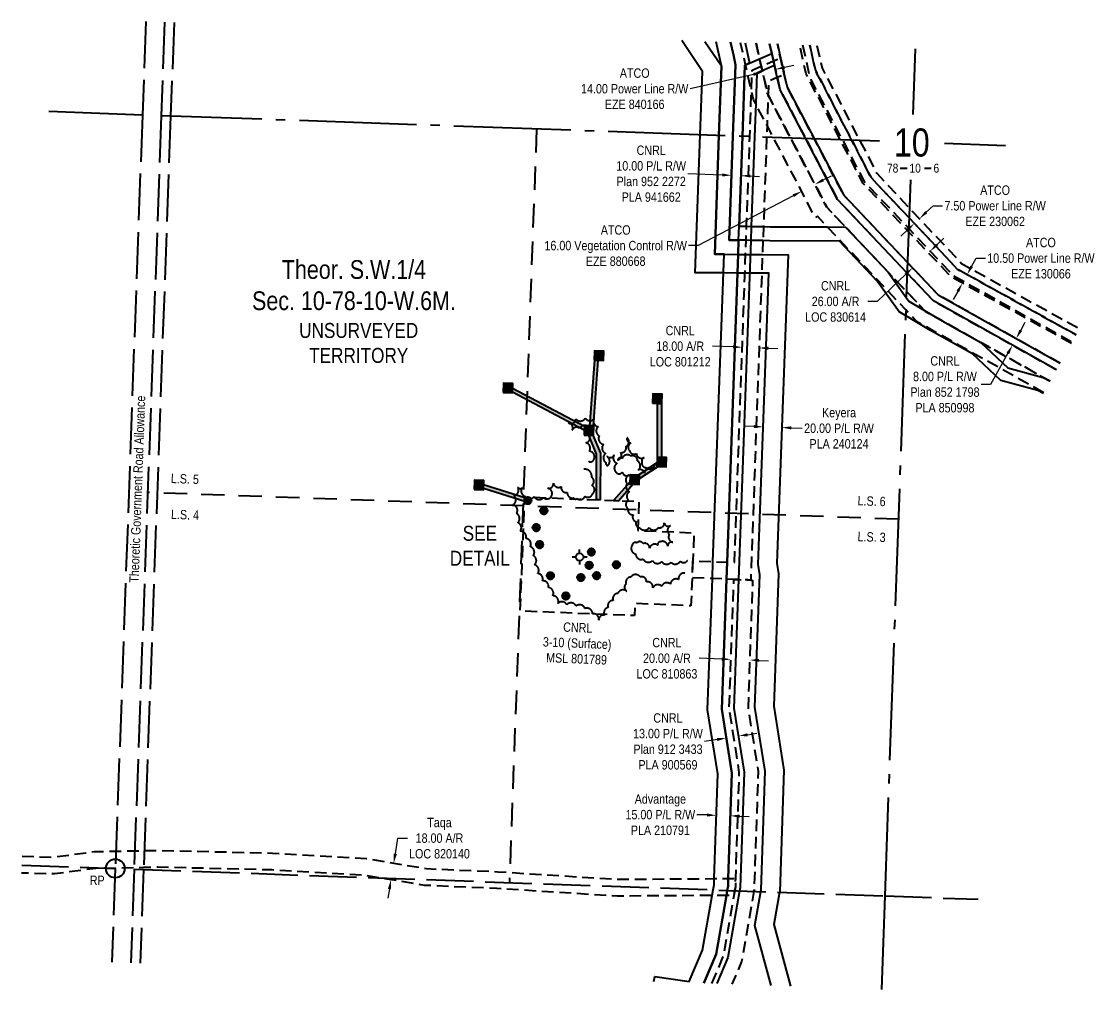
# Model space of a CAD drawing. Extents: x 344561 to 347038, y 6179051 to 6181769.
# Drawn here: x 344561 to 345707, y 6179536 to 6180569 of the extents above; entities that cross this region are included whole.
import ezdxf
from ezdxf.enums import TextEntityAlignment as Align

# ---------------------------------------------------------------- set-up
doc = ezdxf.new("R2010")
doc.units = 0
doc.header["$LTSCALE"] = 5
doc.header["$PDSIZE"] = 0.5
for name, pattern in [('0', [1, 1, 0]), ('foc-ACCESSROAD', [3.75, 2.5, -1.25]), ('foc-FLOWLINE', [3.75, 2.5, -1.25]), ('foc-LSD', [8, 5, -3]), ('foc-QUARTERLINE', [33, 25, -3, 2, -3]), ('foc-UNSURVEYED', [12.5, 10, -2.5])]:
    doc.linetypes.add(name, pattern=pattern)
doc.layers.get('Defpoints').update_dxf_attribs({"color": 9})
for name, color, linetype in [('10', 1, 'Continuous'), ('35', 37, 'Continuous'), ('9', 3, 'Continuous'), ('AS-SYMBOL', 7, 'Continuous'), ('C-AR', 13, 'foc-ACCESSROAD'), ('C-RW', 13, 'Continuous'), ('C-SYMBOL', 7, 'Continuous'), ('C-WS', 13, 'foc-ACCESSROAD'), ('DETAIL-T', 7, 'Continuous'), ('F-AR', 190, 'foc-ACCESSROAD'), ('F-EZE', 190, 'foc-FLOWLINE'), ('F-RW', 190, 'Continuous'), ('F-WS-S', 8, 'Continuous'), ('L-QSEC', 8, 'foc-QUARTERLINE'), ('L-ROAD-T', 7, 'Continuous'), ('L-SECLBL', 7, 'Continuous'), ('L-SECTION-LSD', 7, 'foc-LSD'), ('L-UNS-T', 3, 'Continuous'), ('L-USEC', 7, 'foc-UNSURVEYED'), ('P-TEMP-BLUE', 146, 'Continuous'), ('T-BUSH', 110, '0')]:
    doc.layers.add(name, color=color, linetype=linetype)
for name, color, linetype, lineweight in [('C-AR-T', 13, 'Continuous', 9), ('C-RW-T', 13, 'Continuous', 9), ('C-WS-T', 13, 'Continuous', 9), ('F-AR-T', 190, 'Continuous', 9), ('F-EZE-T', 190, 'Continuous', 9), ('F-RW-T', 190, 'Continuous', 9)]:
    doc.layers.add(name, color=color, linetype=linetype, lineweight=lineweight)
doc.layers.add('P-TEMP-BLUE-H', color=7, linetype='Continuous', true_color=0x99e6ff)
doc.styles.add('100L', font='ARIALN.TTF', dxfattribs={"height": 11})
doc.styles.add('175L', font='ARIALN.TTF', dxfattribs={"height": 20})
doc.styles.add('80CG', font='ARIALN.TTF', dxfattribs={"height": 10})
doc.styles.add('80L', font='ARIALN.TTF', dxfattribs={"height": 10})
doc.styles.add('SIMPLEX', font='ARIALN.TTF')
doc.styles.get("Standard").update_dxf_attribs({"font": 'ARIALN.TTF'})
doc.dimstyles.new('Compass 5 000', dxfattribs={"dimscale": 5, "dimtxt": 9, "dimasz": 2, "dimexe": 0.2, "dimexo": 0.0625, "dimgap": 0.5, "dimtad": 0, "dimtih": 1, "dimtoh": 1, "dimzin": 0, "dimdsep": 46, "dimtxsty": '80CG', "dimcen": 0.1, "dimse1": 1, "dimse2": 1, "dimclrd": 256, "dimclrt": 256, "dimaunit": 1, "dimadec": 4, "dimazin": 0, "dimtfac": 0.06, "dimtofl": 0, "dimtmove": 0, "dimatfit": 1, "dimfxl": 0.2, "dimtolj": 1, "dimtzin": 0, "dimlwd": -1, "dimarcsym": 0})

# ---------------------------------------------------------------- blocks, each defined once
blk = doc.blocks.new('L-SECLBL')
at = {"layer": '9', "color": 7}
for p, q in [((-5.1, -27.8), (-12.3, -27.8)), ((20.7, -27.8), (13.5, -27.8))]:
    blk.add_line(p, q, dxfattribs=at)
at = {"layer": '10', "color": 2, "style": 'SIMPLEX'}
blk.add_attdef('SEC', text='', height=30, dxfattribs=at).set_placement((0, 0), align=Align.MIDDLE)
at = {"layer": '10', "color": 5, "style": '80L'}
blk.add_attdef('TWP', text='', height=9.5, dxfattribs=at).set_placement((-14.4, -27.4), align=Align.MIDDLE_RIGHT)
blk.add_attdef('RGE', text='', height=9.5, dxfattribs=at).set_placement((3.6, -27.4), align=Align.MIDDLE_CENTER)
blk.add_attdef('MER', text='', height=9.5, dxfattribs=at).set_placement((23.2, -27.4), align=Align.MIDDLE_LEFT)
blk = doc.blocks.new('GABD')
for p, q in [((-0.81, 0), (-1.62, 0)), ((0, 0.81), (0, 1.62)), ((1.62, 0), (0.81, 0)), ((0, -0.81), (0, -1.62))]:
    blk.add_line(p, q)
blk.add_circle((0, 0), 0.8)
blk = doc.blocks.new('*D420')
at = {"layer": 'Defpoints', "color": 0, "transparency": 16777216}
for p in [(345571.2, 6180299.1), (345577.5, 6180295.6), (345572.4, 6180286.4)]:
    blk.add_point(p, dxfattribs=at)
at = {"layer": 'F-EZE-T', "transparency": 16777216}
for p, q in [((345576, 6180307.9), (345580.9, 6180316.6)), ((345580.9, 6180316.6), (345590.9, 6180316.6)), ((345561.3, 6180281.2), (345556.4, 6180272.4))]:
    blk.add_line(p, q, dxfattribs=at)
for points in [[(345574.6, 6180308.7), (345577.5, 6180307.1), (345571.2, 6180299.1)], [(345559.8, 6180282), (345562.7, 6180280.4), (345566.1, 6180289.9)]]:
    blk.add_solid(points, dxfattribs=at)
at = {"layer": 'F-EZE-T', "transparency": 16777216, "insert": (345650, 6180316.6), "char_height": 10, "attachment_point": 5, "style": '80CG'}
blk.add_mtext('\\A1;ATCO\\P10.50 Power Line R/W\\PEZE 130066', dxfattribs=at)
blk = doc.blocks.new('*D421')
at = {"layer": 'Defpoints', "color": 0, "transparency": 16777216}
for p in [(345520.3, 6180358.8), (345527, 6180351.7), (345521.5, 6180346.6)]:
    blk.add_point(p, dxfattribs=at)
at = {"layer": 'F-EZE-T', "transparency": 16777216}
for p, q in [((345527.5, 6180365.7), (345534.8, 6180372.5)), ((345534.8, 6180372.5), (345544.8, 6180372.5)), ((345507.5, 6180346.9), (345500.3, 6180340))]:
    blk.add_line(p, q, dxfattribs=at)
for points in [[(345526.4, 6180366.9), (345528.7, 6180364.5), (345520.3, 6180358.8)], [(345506.4, 6180348.1), (345508.7, 6180345.6), (345514.8, 6180353.7)]]:
    blk.add_solid(points, dxfattribs=at)
at = {"layer": 'F-EZE-T', "transparency": 16777216, "insert": (345601.1, 6180372.5), "char_height": 10, "attachment_point": 5, "style": '80CG'}
blk.add_mtext('\\A1;ATCO\\P7.50 Power Line R/W\\PEZE 230062', dxfattribs=at)
blk = doc.blocks.new('*D422')
at = {"layer": 'Defpoints', "color": 0, "transparency": 16777216}
for p in [(345352.8, 6180515.1), (345352.8, 6180515.1), (345366.5, 6180518.2)]:
    blk.add_point(p, dxfattribs=at)
at = {"layer": 'F-EZE-T', "transparency": 16777216}
for p, q in [((345376.2, 6180520.4), (345386, 6180522.6)), ((345343.1, 6180512.9), (345275.4, 6180497.5))]:
    blk.add_line(p, q, dxfattribs=at)
for points in [[(345375.9, 6180522), (345376.6, 6180518.8), (345366.5, 6180518.2)], [(345342.7, 6180514.5), (345343.4, 6180511.3), (345352.8, 6180515.1)]]:
    blk.add_solid(points, dxfattribs=at)
at = {"layer": 'F-EZE-T', "transparency": 16777216, "insert": (345216.2, 6180497.5), "char_height": 10, "attachment_point": 5, "style": '80CG'}
blk.add_mtext('\\A1;ATCO\\P14.00 Power Line R/W\\PEZE 840166', dxfattribs=at)
blk = doc.blocks.new('*D423')
at = {"layer": 'Defpoints', "color": 0, "transparency": 16777216}
for p in [(345395.9, 6180419.6), (345381.8, 6180412.2), (345394.5, 6180388)]:
    blk.add_point(p, dxfattribs=at)
at = {"layer": 'F-EZE-T', "transparency": 16777216}
for p, q in [((345417.5, 6180400.1), (345426.3, 6180404.7)), ((345385.6, 6180383.3), (345283.8, 6180330)), ((345283.8, 6180330), (345273.8, 6180330))]:
    blk.add_line(p, q, dxfattribs=at)
for points in [[(345416.7, 6180401.5), (345418.3, 6180398.6), (345408.6, 6180395.4)], [(345384.8, 6180384.8), (345386.4, 6180381.9), (345394.5, 6180388)]]:
    blk.add_solid(points, dxfattribs=at)
at = {"layer": 'F-EZE-T', "transparency": 16777216, "insert": (345195.9, 6180330), "char_height": 10, "attachment_point": 5, "style": '80CG'}
blk.add_mtext('\\A1;ATCO\\P16.00 Vegetation Control R/W\\PEZE 880668', dxfattribs=at)
blk = doc.blocks.new('*D424')
at = {"layer": 'C-AR-T', "transparency": 16777216}
for p, q in [((345321, 6180221.9), (345299.1, 6180222.6)), ((345359, 6180220.5), (345369, 6180220.1))]:
    blk.add_line(p, q, dxfattribs=at)
for points in [[(345321.1, 6180223.5), (345321, 6180220.2), (345331, 6180221.5)], [(345359.1, 6180222.2), (345359, 6180218.8), (345349, 6180220.8)]]:
    blk.add_solid(points, dxfattribs=at)
at = {"layer": 'Defpoints', "color": 0, "transparency": 16777216}
for p in [(345331, 6180221.5), (345330.1, 6180195.2), (345348.1, 6180194.6)]:
    blk.add_point(p, dxfattribs=at)
at = {"layer": 'C-AR-T', "transparency": 16777216, "insert": (345264.8, 6180222.6), "char_height": 10, "attachment_point": 5, "style": '80CG'}
blk.add_mtext('\\A1;CNRL\\P18.00 A/R\\PLOC 801212', dxfattribs=at)
blk = doc.blocks.new('*D425')
at = {"layer": 'C-AR-T', "transparency": 16777216}
for p, q in [((345309.1, 6179888.6), (345284.9, 6179889.4)), ((345349, 6179887.1), (345359, 6179886.8))]:
    blk.add_line(p, q, dxfattribs=at)
for points in [[(345309.1, 6179890.2), (345309, 6179886.9), (345319, 6179888.2)], [(345349.1, 6179888.8), (345349, 6179885.5), (345339, 6179887.5)]]:
    blk.add_solid(points, dxfattribs=at)
at = {"layer": 'Defpoints', "color": 0, "transparency": 16777216}
for p in [(345319, 6179888.3), (345319, 6179888.2), (345339, 6179887.5)]:
    blk.add_point(p, dxfattribs=at)
at = {"layer": 'C-AR-T', "transparency": 16777216, "insert": (345250.6, 6179889.4), "char_height": 10, "attachment_point": 5, "style": '80CG'}
blk.add_mtext('\\A1;CNRL\\P20.00 A/R\\PLOC 810863', dxfattribs=at)
blk = doc.blocks.new('*D426')
at = {"layer": 'Defpoints', "color": 0, "transparency": 16777216}
for p in [(344958.9, 6179670.7), (344967.1, 6179669.3), (344964.1, 6179651.6)]:
    blk.add_point(p, dxfattribs=at)
at = {"layer": 'F-AR-T', "transparency": 16777216}
for p, q in [((344960.6, 6179680.5), (344963.4, 6179697.3)), ((344963.4, 6179697.3), (344973.4, 6179697.3)), ((344954.3, 6179643.1), (344952.6, 6179633.2))]:
    blk.add_line(p, q, dxfattribs=at)
for points in [[(344958.9, 6179680.8), (344962.2, 6179680.3), (344958.9, 6179670.7)], [(344952.6, 6179643.3), (344955.9, 6179642.8), (344955.9, 6179652.9)]]:
    blk.add_solid(points, dxfattribs=at)
at = {"layer": 'F-AR-T', "transparency": 16777216, "insert": (345007.7, 6179697.3), "char_height": 10, "attachment_point": 5, "style": '80CG'}
blk.add_mtext('\\A1;Taqa\\P18.00 A/R\\PLOC 820140', dxfattribs=at)
blk = doc.blocks.new('*D427')
at = {"layer": 'C-AR-T', "transparency": 16777216}
for p, q in [((345539, 6180331), (345546.3, 6180337.9)), ((345505.6, 6180299.4), (345475, 6180270.4)), ((345475, 6180270.4), (345465, 6180270.4))]:
    blk.add_line(p, q, dxfattribs=at)
for points in [[(345537.9, 6180332.2), (345540.2, 6180329.8), (345531.8, 6180324.1)], [(345504.5, 6180300.6), (345506.8, 6180298.2), (345512.9, 6180306.3)]]:
    blk.add_solid(points, dxfattribs=at)
at = {"layer": 'Defpoints', "color": 0, "transparency": 16777216}
for p in [(345532.2, 6180323.7), (345512.9, 6180306.3), (345513.3, 6180305.9)]:
    blk.add_point(p, dxfattribs=at)
at = {"layer": 'C-AR-T', "transparency": 16777216, "insert": (345430.7, 6180270.4), "char_height": 10, "attachment_point": 5, "style": '80CG'}
blk.add_mtext('\\A1;CNRL\\P26.00 A/R\\PLOC 830614', dxfattribs=at)
blk = doc.blocks.new('*D428')
at = {"layer": 'Defpoints', "color": 0, "transparency": 16777216}
for p in [(345303.4, 6179723.3), (345303.4, 6179721.7), (345318.4, 6179722.8)]:
    blk.add_point(p, dxfattribs=at)
at = {"layer": 'F-RW-T', "transparency": 16777216}
for p, q in [((345293.4, 6179722.1), (345282.7, 6179722.4)), ((345328.4, 6179720.9), (345338.4, 6179720.6))]:
    blk.add_line(p, q, dxfattribs=at)
for points in [[(345293.4, 6179723.7), (345293.3, 6179720.4), (345303.4, 6179721.7)], [(345328.4, 6179722.6), (345328.3, 6179719.2), (345318.4, 6179721.2)]]:
    blk.add_solid(points, dxfattribs=at)
at = {"layer": 'F-RW-T', "transparency": 16777216, "insert": (345243.6, 6179722.4), "char_height": 10, "attachment_point": 5, "style": '80CG'}
blk.add_mtext('\\A1;Advantage\\P15.00 P/L R/W\\PPLA 210791', dxfattribs=at)
blk = doc.blocks.new('*D429')
at = {"layer": 'Defpoints', "color": 0, "transparency": 16777216}
for p in [(345353.4, 6180136.3), (345373.4, 6180135.8), (345373.4, 6180135.6)]:
    blk.add_point(p, dxfattribs=at)
at = {"layer": 'F-RW-T', "transparency": 16777216}
for p, q in [((345343.4, 6180136.9), (345333.5, 6180137.2)), ((345383.4, 6180135.4), (345394.9, 6180135))]:
    blk.add_line(p, q, dxfattribs=at)
for points in [[(345343.5, 6180138.5), (345343.4, 6180135.2), (345353.4, 6180136.5)], [(345383.5, 6180137.1), (345383.4, 6180133.8), (345373.4, 6180135.8)]]:
    blk.add_solid(points, dxfattribs=at)
at = {"layer": 'F-RW-T', "transparency": 16777216, "insert": (345434.4, 6180135), "char_height": 10, "attachment_point": 5, "style": '80CG'}
blk.add_mtext('\\A1;Keyera\\P20.00 P/L R/W\\PPLA 240124', dxfattribs=at)
blk = doc.blocks.new('*D430')
at = {"layer": 'C-RW-T', "transparency": 16777216}
for p, q in [((345628.4, 6180239.5), (345633.3, 6180248.2)), ((345614.8, 6180215.1), (345596.2, 6180181.9)), ((345596.2, 6180181.9), (345586.2, 6180181.9))]:
    blk.add_line(p, q, dxfattribs=at)
for points in [[(345627, 6180240.3), (345629.9, 6180238.7), (345623.6, 6180230.8)], [(345613.3, 6180215.9), (345616.2, 6180214.2), (345619.7, 6180223.8)]]:
    blk.add_solid(points, dxfattribs=at)
at = {"layer": 'Defpoints', "color": 0, "transparency": 16777216}
for p in [(345572.1, 6180259.5), (345568.2, 6180252.6), (345619.7, 6180223.8)]:
    blk.add_point(p, dxfattribs=at)
at = {"layer": 'C-RW-T', "transparency": 16777216, "insert": (345547.5, 6180181.9), "char_height": 10, "attachment_point": 5, "style": '80CG'}
blk.add_mtext('\\A1;CNRL\\P8.00 P/L R/W\\PPlan 852 1798\\PPLA 850998', dxfattribs=at)
blk = doc.blocks.new('*D431')
at = {"layer": 'C-RW-T', "transparency": 16777216}
for p, q in [((345304.1, 6179802.7), (345290.8, 6179800.6)), ((345336.7, 6179807.8), (345346.6, 6179809.4))]:
    blk.add_line(p, q, dxfattribs=at)
for points in [[(345303.9, 6179804.3), (345304.4, 6179801), (345314, 6179804.3)], [(345336.5, 6179809.5), (345337, 6179806.2), (345326.9, 6179806.3)]]:
    blk.add_solid(points, dxfattribs=at)
at = {"layer": 'Defpoints', "color": 0, "transparency": 16777216}
for p in [(345314, 6179804.3), (345314, 6179804.1), (345326.9, 6179806.1)]:
    blk.add_point(p, dxfattribs=at)
at = {"layer": 'C-RW-T', "transparency": 16777216, "insert": (345251.7, 6179800.6), "char_height": 10, "attachment_point": 5, "style": '80CG'}
blk.add_mtext('\\A1;CNRL\\P13.00 P/L R/W\\PPlan 912 3433\\PPLA 900569', dxfattribs=at)
blk = doc.blocks.new('*D432')
at = {"layer": 'C-RW-T', "transparency": 16777216}
for p, q in [((345309.6, 6180405.4), (345272.9, 6180406.8)), ((345339.6, 6180404.4), (345349.6, 6180404))]:
    blk.add_line(p, q, dxfattribs=at)
for points in [[(345309.7, 6180407.1), (345309.6, 6180403.8), (345319.6, 6180405.1)], [(345339.7, 6180406), (345339.6, 6180402.7), (345329.6, 6180404.7)]]:
    blk.add_solid(points, dxfattribs=at)
at = {"layer": 'Defpoints', "color": 0, "transparency": 16777216}
for p in [(345319.6, 6180405.1), (345319.7, 6180405.7), (345329.7, 6180405.3)]:
    blk.add_point(p, dxfattribs=at)
at = {"layer": 'C-RW-T', "transparency": 16777216, "insert": (345233.8, 6180406.8), "char_height": 10, "attachment_point": 5, "style": '80CG'}
blk.add_mtext('\\A1;CNRL\\P10.00 P/L R/W\\PPlan 952 2272\\PPLA 941662', dxfattribs=at)
blk = doc.blocks.new('*X436')
at = {"color": 0}
for p, q in [((102.1, -2061.6), (108.8, -2061.6)), ((102.2, -2061.7), (108.8, -2061.7)), ((102.3, -2061.4), (108.6, -2061.4)), ((102.3, -2061.9), (108.6, -2061.9)), ((102.5, -2061.2), (108.5, -2061.2)), ((102.5, -2062), (108.4, -2062)), ((102.6, -2062.2), (108.3, -2062.2)), ((102.7, -2061.1), (108.2, -2061.1)), ((102.8, -2062.3), (108.1, -2062.3)), ((102.9, -2060.9), (108, -2060.9)), ((103, -2062.5), (108, -2062.5)), ((103.1, -2062.7), (107.8, -2062.7)), ((103.2, -2060.8), (107.7, -2060.8)), ((103.3, -2062.8), (107.7, -2062.8)), ((103.4, -2063), (107.5, -2063)), ((103.5, -2060.6), (107.4, -2060.6)), ((103.6, -2063.1), (107.3, -2063.1)), ((103.9, -2060.5), (107, -2060.5)), ((104.5, -2060.3), (106.5, -2060.3)), ((102.1, -2068.4), (108.8, -2068.4)), ((102.2, -2068.3), (108.7, -2068.3)), ((102.3, -2068.1), (108.6, -2068.1)), ((102.3, -2068.6), (108.7, -2068.6)), ((102.5, -2068), (108.4, -2068)), ((102.5, -2068.7), (108.5, -2068.7)), ((102.7, -2067.8), (108.3, -2067.8)), ((102.7, -2068.9), (108.3, -2068.9)), ((102.8, -2067.7), (108.1, -2067.7)), ((102.9, -2069.1), (108, -2069.1)), ((103, -2067.5), (108, -2067.5)), ((103.1, -2067.3), (107.8, -2067.3)), ((103.2, -2069.2), (107.8, -2069.2)), ((103.3, -2067.2), (107.6, -2067.2)), ((103.4, -2067), (107.5, -2067)), ((103.5, -2069.4), (107.4, -2069.4)), ((103.6, -2066.9), (107.3, -2066.9)), ((103.7, -2063.3), (107.2, -2063.3)), ((103.8, -2066.7), (107.2, -2066.7)), ((103.9, -2063.4), (107, -2063.4)), ((103.9, -2066.6), (107, -2066.6)), ((103.9, -2069.5), (107.1, -2069.5)), ((104.1, -2063.6), (106.9, -2063.6)), ((104.1, -2066.4), (106.9, -2066.4)), ((104.2, -2063.7), (106.7, -2063.7)), ((104.2, -2066.2), (106.7, -2066.2)), ((104.4, -2063.9), (106.6, -2063.9)), ((104.4, -2066.1), (106.6, -2066.1)), ((104.4, -2069.7), (106.5, -2069.7)), ((104.5, -2064.1), (106.4, -2064.1)), ((104.5, -2065.9), (106.4, -2065.9)), ((104.7, -2064.2), (106.3, -2064.2)), ((104.7, -2065.8), (106.2, -2065.8)), ((104.8, -2064.4), (106.1, -2064.4)), ((104.8, -2065.6), (106.1, -2065.6)), ((105, -2064.5), (105.9, -2064.5)), ((105, -2065.5), (105.9, -2065.5)), ((105.1, -2064.7), (105.8, -2064.7)), ((105.2, -2065.3), (105.8, -2065.3)), ((105.3, -2064.8), (105.6, -2064.8)), ((105.3, -2065.2), (105.6, -2065.2))]:
    blk.add_line(p, q, dxfattribs=at)
blk = doc.blocks.new('Pile')
h = blk.add_hatch(color=255)
h.dxf.hatch_style = 1
edge = h.paths.add_edge_path()
edge.add_arc((0, 0), 0.868, 0, 360)
at = {"color": 224}
for p, q in [((0.54, -0.54), (-0.54, 0.54)), ((-0.54, -0.54), (0.54, 0.54))]:
    blk.add_line(p, q, dxfattribs=at)
blk.add_circle((0, 0), 0.768, dxfattribs=at)
at = {"color": 224, "xscale": 0.16, "yscale": 0.16, "zscale": 0.16}
blk.add_blockref('*X436', (-16.87, 330.4), dxfattribs=at)
blk = doc.blocks.new('*X438')
at = {"color": 0}
for p, q in [((102.1, -2061.6), (108.8, -2061.6)), ((102.2, -2061.7), (108.8, -2061.7)), ((102.3, -2061.4), (108.6, -2061.4)), ((102.3, -2061.9), (108.6, -2061.9)), ((102.5, -2061.2), (108.5, -2061.2)), ((102.5, -2062), (108.4, -2062)), ((102.6, -2062.2), (108.3, -2062.2)), ((102.7, -2061.1), (108.2, -2061.1)), ((102.8, -2062.3), (108.1, -2062.3)), ((102.9, -2060.9), (108, -2060.9)), ((103, -2062.5), (108, -2062.5)), ((103.1, -2062.7), (107.8, -2062.7)), ((103.2, -2060.8), (107.7, -2060.8)), ((103.3, -2062.8), (107.7, -2062.8)), ((103.4, -2063), (107.5, -2063)), ((103.5, -2060.6), (107.4, -2060.6)), ((103.6, -2063.1), (107.3, -2063.1)), ((103.7, -2063.3), (107.2, -2063.3)), ((103.9, -2060.5), (107, -2060.5)), ((103.9, -2063.4), (107, -2063.4)), ((104.1, -2063.6), (106.9, -2063.6)), ((104.2, -2063.7), (106.7, -2063.7)), ((104.4, -2063.9), (106.6, -2063.9)), ((104.5, -2060.3), (106.5, -2060.3)), ((104.5, -2064.1), (106.4, -2064.1)), ((104.7, -2064.2), (106.3, -2064.2)), ((102.1, -2068.4), (108.8, -2068.4)), ((102.2, -2068.3), (108.7, -2068.3)), ((102.3, -2068.1), (108.6, -2068.1)), ((102.3, -2068.6), (108.7, -2068.6)), ((102.5, -2068), (108.4, -2068)), ((102.5, -2068.7), (108.5, -2068.7)), ((102.7, -2067.8), (108.3, -2067.8)), ((102.7, -2068.9), (108.3, -2068.9)), ((102.8, -2067.7), (108.1, -2067.7)), ((102.9, -2069.1), (108, -2069.1)), ((103, -2067.5), (108, -2067.5)), ((103.1, -2067.3), (107.8, -2067.3)), ((103.2, -2069.2), (107.8, -2069.2)), ((103.3, -2067.2), (107.6, -2067.2)), ((103.4, -2067), (107.5, -2067)), ((103.5, -2069.4), (107.4, -2069.4)), ((103.6, -2066.9), (107.3, -2066.9)), ((103.8, -2066.7), (107.2, -2066.7)), ((103.9, -2066.6), (107, -2066.6)), ((103.9, -2069.5), (107.1, -2069.5)), ((104.1, -2066.4), (106.9, -2066.4)), ((104.2, -2066.2), (106.7, -2066.2)), ((104.4, -2066.1), (106.6, -2066.1)), ((104.4, -2069.7), (106.5, -2069.7)), ((104.5, -2065.9), (106.4, -2065.9)), ((104.7, -2065.8), (106.2, -2065.8)), ((104.8, -2064.4), (106.1, -2064.4)), ((104.8, -2065.6), (106.1, -2065.6)), ((105, -2064.5), (105.9, -2064.5)), ((105, -2065.5), (105.9, -2065.5)), ((105.1, -2064.7), (105.8, -2064.7)), ((105.2, -2065.3), (105.8, -2065.3)), ((105.3, -2064.8), (105.6, -2064.8)), ((105.3, -2065.2), (105.6, -2065.2))]:
    blk.add_line(p, q, dxfattribs=at)
blk = doc.blocks.new('SP')
h = blk.add_hatch(color=255)
h.dxf.hatch_style = 1
edge = h.paths.add_edge_path()
edge.add_arc((0, 0), 1.06, 0, 360)
at = {"color": 150, "true_color": 0x0582ff}
for p, q in [((0.68, -0.68), (-0.68, 0.68)), ((-0.68, -0.68), (0.68, 0.68))]:
    blk.add_line(p, q, dxfattribs=at)
blk.add_circle((0, 0), 0.96, dxfattribs=at)
at = {"color": 150, "true_color": 0x0582ff, "xscale": 0.2, "yscale": 0.2, "zscale": 0.2}
blk.add_blockref('*X438', (-21.09, 413), dxfattribs=at)

msp = doc.modelspace()

# ---------------------------------------------------------------- hatches: boundary and pattern name
at = {"layer": 'P-TEMP-BLUE-H'}
h = msp.add_hatch(color=256, dxfattribs=at)
h.dxf.hatch_style = 1
h.paths.add_polyline_path([(345172.757, 6180207.581), (345182.748, 6180207.224), (345183.104, 6180217.216), (345173.113, 6180217.572)])
h = msp.add_hatch(color=256, dxfattribs=at)
h.dxf.hatch_style = 1
h.paths.add_polyline_path([(345173.257, 6180207.563), (345168.052, 6180137.608), (345172.052, 6180137.466), (345177.257, 6180207.42)])
h = msp.add_hatch(color=256, dxfattribs=at)
h.dxf.hatch_style = 1
h.paths.add_polyline_path([(345075.693, 6180173.255), (345085.684, 6180172.898), (345086.04, 6180182.89), (345076.049, 6180183.246)])
h = msp.add_hatch(color=256, dxfattribs=at)
h.dxf.hatch_style = 1
h.paths.add_polyline_path([(345085.862, 6180177.895), (345162.541, 6180137.248), (345162.382, 6180132.805), (345085.703, 6180173.454)])
h = msp.add_hatch(color=256, dxfattribs=at)
h.dxf.hatch_style = 1
h.paths.add_polyline_path([(345235.208, 6180161.74), (345245.199, 6180161.384), (345245.555, 6180171.375), (345235.564, 6180171.731)])
h = msp.add_hatch(color=256, dxfattribs=at)
h.dxf.hatch_style = 1
h.paths.add_polyline_path([(345240.701, 6180161.544), (345244.7, 6180161.402), (345244.696, 6180103.926), (345240.697, 6180104.068)])
h = msp.add_hatch(color=256, dxfattribs=at)
h.dxf.hatch_style = 1
h.paths.add_polyline_path([(345162.204, 6180127.813), (345172.196, 6180127.457), (345172.552, 6180137.448), (345162.561, 6180137.804)])
h = msp.add_hatch(color=256, dxfattribs=at)
h.dxf.hatch_style = 1
h.paths.add_polyline_path([(345167.262, 6180127.633), (345171.647, 6180127.476), (345179.5, 6180108.279), (345179.382, 6180058.487), (345175.383, 6180058.649), (345175.5, 6180107.497)])
h = msp.add_hatch(color=256, dxfattribs=at)
h.dxf.hatch_style = 1
h.paths.add_polyline_path([(345239.981, 6180098.042), (345239.84, 6180094.095), (345241.168, 6180094.047), (345221.054, 6180081.055), (345221.194, 6180085.001), (345219.867, 6180085.049)])
h = msp.add_hatch(color=256, dxfattribs=at)
h.dxf.hatch_style = 1
h.paths.add_polyline_path([(345239.84, 6180094.095), (345249.832, 6180093.738), (345250.188, 6180103.73), (345240.197, 6180104.086)])
h = msp.add_hatch(color=256, dxfattribs=at)
h.dxf.hatch_style = 1
h.paths.add_polyline_path([(345044.687, 6180069.473), (345054.678, 6180069.117), (345055.035, 6180079.108), (345045.043, 6180079.464)])
h = msp.add_hatch(color=256, dxfattribs=at)
h.dxf.hatch_style = 1
h.paths.add_polyline_path([(345054.734, 6180070.67), (345054.882, 6180074.814), (345098.888, 6180061.037), (345098.72, 6180056.899)])
h = msp.add_hatch(color=256, dxfattribs=at)
h.dxf.hatch_style = 1
h.paths.add_polyline_path([(345214.315, 6180075.243), (345210.847, 6180075.366), (345210.921, 6180077.442), (345193.616, 6180057.908), (345198.773, 6180057.698)])
h = msp.add_hatch(color=256, dxfattribs=at)
h.dxf.hatch_style = 1
h.paths.add_polyline_path([(345210.847, 6180075.366), (345220.838, 6180075.01), (345221.194, 6180085.001), (345211.203, 6180085.358)], flags=17)

# ---------------------------------------------------------------- linework, layer by layer
at = {"layer": '35', "color": 3}
msp.add_circle((344661.507, 6179664.958), 9.998, dxfattribs=at)
at = {"layer": 'C-AR', "flags": 128}
for points in [[(345670.688, 6180204.413), (345540.294, 6180277.309), (345507.513, 6180311.964), (345439.514, 6180383.856), (345408.041, 6180443.869), (345378.969, 6180499.31), (345375.942, 6180512.652), (345371.893, 6180530.499), (345368.529, 6180545.328)], [(345395.401, 6180544.37), (345403.567, 6180508.375), (345437.952, 6180442.805), (345460.867, 6180399.11), (345508.821, 6180348.411), (345556.448, 6180298.058), (345683.373, 6180227.101)], [(345298.479, 6179542.172), (345310.957, 6179571.271), (345322.246, 6179636.23), (345323.131, 6179641.319), (345323.812, 6179645.238), (345324.115, 6179654.238), (345327.927, 6179767.33), (345317.155, 6179835.696), (345322.12, 6179973.639), (345327.115, 6179973.435), (345337.105, 6179973.029), (345340.101, 6179972.907), (345342.099, 6179972.826), (345337.207, 6179836.904), (345347.974, 6179768.56), (345343.749, 6179643.181), (345343.301, 6179640.6), (345330.257, 6179565.543), (345319.907, 6179541.407)]]:
    msp.add_lwpolyline(points, dxfattribs=at)
msp.add_lwpolyline([(345353.148, 6180335.398), (345340.101, 6179972.907), (345337.105, 6179973.029), (345327.115, 6179973.435), (345322.12, 6179973.639), (345314.129, 6179973.963), (345299.145, 6179974.572), (345277.509, 6179975.453), (345278.241, 6179993.433), (345299.792, 6179992.557), (345314.776, 6179991.948), (345322.768, 6179991.623), (345335.152, 6180335.692), (345335.692, 6180350.678), (345339.134, 6180446.322), (345340.9, 6180495.401), (345341.696, 6180517.52), (345351.344, 6180521.667), (345364.42, 6180527.288), (345371.893, 6180530.499), (345375.942, 6180512.652), (345368.469, 6180509.441), (345359.269, 6180505.487), (345358.731, 6180490.542), (345357.572, 6180458.311), (345357.117, 6180445.681), (345353.689, 6180350.418), (345353.148, 6180335.398)], close=True, dxfattribs=at)
at = {"layer": 'C-RW'}
for points in [[(345652.635, 6180172.126), (345646.809, 6180175.384), (345607.282, 6180186.148), (345576.843, 6180214.497), (345532.145, 6180239.486), (345505.48, 6180255.327), (345498.486, 6180259.483), (345475.307, 6180292.184), (345434.899, 6180334.904), (345360.642, 6180335.176), (345353.148, 6180335.398), (345350.146, 6180335.385), (345340.151, 6180335.619), (345335.152, 6180335.692), (345327.149, 6180335.717), (345317.147, 6180335.793), (345321.148, 6180446.963), (345323.893, 6180523.228), (345321.563, 6180533.893), (345318.675, 6180547.106)], [(345334.146, 6180546.554), (345338.855, 6180525.005), (345334.6, 6180523.175), (345333.884, 6180522.868), (345331.14, 6180446.607), (345327.688, 6180350.711), (345335.692, 6180350.678), (345340.691, 6180350.612), (345350.686, 6180350.392), (345353.689, 6180350.418), (345361.183, 6180350.184), (345422.02, 6180349.976), (345441.403, 6180349.851), (345486.931, 6180301.717), (345506.171, 6180274.574), (345508.881, 6180270.752), (345525.64, 6180260.793), (345539.636, 6180252.478), (345585.739, 6180226.705), (345614.794, 6180199.645), (345652.522, 6180189.37), (345659.954, 6180185.216)], [(345666.785, 6180197.432), (345535.324, 6180270.924), (345507.11, 6180300.751), (345432.944, 6180379.164), (345398.839, 6180444.196), (345371.4, 6180496.522), (345368.469, 6180509.441), (345365.545, 6180522.33), (345364.42, 6180527.288), (345362.621, 6180535.221), (345360.261, 6180545.623)], [(345368.529, 6180545.328), (345371.893, 6180530.499), (345375.942, 6180512.652), (345378.969, 6180499.31), (345408.041, 6180443.869), (345439.514, 6180383.856), (345507.513, 6180311.964), (345540.294, 6180277.309), (345670.688, 6180204.413)], [(345289.905, 6179542.478), (345303.237, 6179573.565), (345314.12, 6179636.177), (345315.064, 6179641.608), (345315.837, 6179646.061), (345316.111, 6179654.185), (345319.909, 6179766.838), (345309.135, 6179835.213), (345314.129, 6179973.963), (345314.776, 6179991.948), (345326.609, 6180320.725), (345327.149, 6180335.717), (345327.688, 6180350.711), (345331.14, 6180446.607), (345333.884, 6180522.868), (345334.6, 6180523.175), (345338.855, 6180525.005), (345349.544, 6180529.6), (345362.621, 6180535.221), (345364.42, 6180527.288), (345365.545, 6180522.33), (345352.469, 6180516.71), (345346.577, 6180514.177), (345345.402, 6180481.517), (345344.129, 6180446.144), (345340.691, 6180350.612), (345340.151, 6180335.619), (345327.115, 6179973.435), (345322.169, 6179835.998), (345332.939, 6179767.637), (345328.796, 6179644.723), (345328.174, 6179641.14), (345315.783, 6179569.84), (345303.835, 6179541.981)]]:
    msp.add_lwpolyline(points, dxfattribs=at)
at = {"layer": 'C-WS', "flags": 128}
msp.add_lwpolyline([(345278.241, 6179993.433), (345277.509, 6179975.453), (345276.291, 6179945.485), (345216.356, 6179947.922), (345215.829, 6179934.937), (345093.963, 6179939.892), (345098.918, 6180061.758), (345220.784, 6180056.804), (345219.525, 6180025.837), (345279.46, 6180023.401), (345278.241, 6179993.433)], close=True, dxfattribs=at)
at = {"layer": 'F-AR', "flags": 128}
msp.add_lwpolyline([(344561.938, 6179678.109), (344595.607, 6179677.103), (344639.44, 6179683.085), (344662.173, 6179683.474), (344692.379, 6179683.992), (344707.237, 6179684.246), (344829.255, 6179681.437), (344929.554, 6179675.593), (344993.757, 6179664.827), (345069.981, 6179661.536), (345197.908, 6179653.409), (345301.103, 6179654.087), (345316.111, 6179654.185), (345324.115, 6179654.238), (345323.811, 6179645.238), (345323.131, 6179641.32), (345322.246, 6179636.23), (345314.12, 6179636.177), (345298.881, 6179636.076), (345197.396, 6179635.409), (345069.022, 6179643.565), (344991.874, 6179646.897), (344944.49, 6179654.837), (344927.538, 6179657.685), (344828.524, 6179663.454), (344707.184, 6179666.247), (344691.731, 6179665.982), (344661.507, 6179664.958), (344651.997, 6179665.302), (344640.816, 6179665.11), (344596.561, 6179659.072), (344561.29, 6179660.126)], dxfattribs=at)
at = {"layer": 'F-EZE', "flags": 128}
for points in [[(345653.124, 6180172.999), (345517.929, 6180248.579), (345505.701, 6180261.503), (345422.02, 6180349.976), (345411.278, 6180361.332), (345409.093, 6180360.067), (345364.593, 6180444.922), (345364.328, 6180445.425), (345357.572, 6180458.311), (345354.763, 6180463.667), (345345.402, 6180481.517), (345343.018, 6180486.065), (345340.9, 6180495.401), (345336.296, 6180515.694), (345334.6, 6180523.175), (345333.372, 6180528.585), (345329.256, 6180546.728)], [(345345.792, 6180546.139), (345348.971, 6180532.124), (345349.544, 6180529.6), (345351.344, 6180521.667), (345351.896, 6180519.234), (345352.469, 6180516.71), (345356.096, 6180500.716), (345358.155, 6180491.641), (345358.731, 6180490.542), (345365.752, 6180477.153), (345382.733, 6180444.77), (345421.446, 6180370.951), (345441.403, 6180349.851), (345486.931, 6180301.717), (345506.406, 6180281.128), (345525.64, 6180260.793), (345526.626, 6180259.751), (345539.636, 6180252.478), (345585.739, 6180226.705), (345652.522, 6180189.37), (345659.954, 6180185.216)], [(345659.954, 6180185.216), (345652.522, 6180189.37), (345585.739, 6180226.705), (345539.636, 6180252.478), (345526.626, 6180259.751), (345525.64, 6180260.793), (345506.406, 6180281.128), (345486.931, 6180301.717), (345441.403, 6180349.851), (345421.446, 6180370.951), (345382.733, 6180444.77), (345365.752, 6180477.153), (345358.731, 6180490.542), (345358.155, 6180491.641), (345356.096, 6180500.716), (345352.469, 6180516.71), (345351.896, 6180519.234), (345351.344, 6180521.667), (345349.544, 6180529.6), (345348.971, 6180532.124), (345345.792, 6180546.139)], [(345360.261, 6180545.623), (345362.621, 6180535.221), (345364.42, 6180527.288), (345365.545, 6180522.33), (345368.469, 6180509.441), (345371.4, 6180496.522), (345398.839, 6180444.196), (345432.944, 6180379.164), (345507.11, 6180300.751), (345535.324, 6180270.924), (345666.785, 6180197.432)], [(345682.525, 6180225.585), (345554.178, 6180296.53), (345508.695, 6180344.9), (345459.932, 6180396.76), (345435.971, 6180442.875), (345399.308, 6180513.444), (345392.279, 6180544.481)], [(345403.128, 6180544.094), (345409.248, 6180517.074), (345448.027, 6180442.446), (345468.577, 6180402.881), (345509.225, 6180359.665), (345560.699, 6180304.909), (345687.643, 6180234.739)], [(345687.643, 6180234.739), (345560.699, 6180304.909), (345509.225, 6180359.665), (345468.577, 6180402.881), (345448.027, 6180442.446), (345409.248, 6180517.074), (345403.128, 6180544.094)], [(345410.863, 6180543.819), (345416.338, 6180519.644), (345456.603, 6180442.141), (345474.745, 6180407.225), (345509.602, 6180370.156), (345565.355, 6180310.863), (345691.285, 6180241.251)]]:
    msp.add_lwpolyline(points, dxfattribs=at)
at = {"layer": 'F-RW'}
for points in [[(345236.798, 6179544.374), (345237.558, 6179549.474), (345274.341, 6179544.226), (345288.762, 6179577.861), (345298.881, 6179636.076), (345299.937, 6179642.146), (345300.885, 6179647.605), (345301.103, 6179654.087), (345304.874, 6179765.915), (345294.097, 6179834.307), (345299.145, 6179974.572), (345299.793, 6179992.557), (345311.608, 6180320.837), (345301.606, 6180320.913), (345306.162, 6180447.497), (345308.839, 6180521.876), (345303.205, 6180547.657)], [(345361.795, 6179539.911), (345344.468, 6179604.038), (345350.789, 6179640.334), (345351.106, 6179642.156), (345355.35, 6179768.787), (345344.564, 6179837.175), (345349.699, 6179978.482), (345348.113, 6179989.887), (345359.398, 6180300.441), (345351.892, 6180300.502), (345338.89, 6180300.609), (345333.891, 6180300.65), (345325.889, 6180300.716), (345310.888, 6180300.84), (345280.877, 6180301.086), (345286.225, 6180448.207), (345288.693, 6180516.092), (345266.534, 6180548.965)], [(345318.675, 6180547.106), (345321.563, 6180533.893), (345323.893, 6180523.228), (345321.148, 6180446.963), (345317.147, 6180335.793), (345327.149, 6180335.717), (345326.609, 6180320.725), (345314.776, 6179991.948), (345314.129, 6179973.963), (345309.135, 6179835.213), (345319.909, 6179766.838), (345316.111, 6179654.185), (345315.837, 6179646.062), (345315.064, 6179641.607), (345314.12, 6179636.177), (345303.237, 6179573.565), (345289.906, 6179542.478)], [(345291.189, 6180548.086), (345308.839, 6180521.876), (345306.162, 6180447.497), (345301.606, 6180320.913), (345311.607, 6180320.831), (345326.609, 6180320.71), (345334.611, 6180320.641), (345339.61, 6180320.599), (345352.612, 6180320.493), (345380.128, 6180320.267), (345368.158, 6179990.91), (345369.745, 6179979.505), (345364.616, 6179838.38), (345375.398, 6179770.021), (345371.056, 6179640.162), (345370.96, 6179639.614), (345364.927, 6179604.974), (345382.709, 6179539.164)]]:
    msp.add_lwpolyline(points, dxfattribs=at)
at = {"layer": 'L-QSEC'}
for p, q in [((345515.701, 6180540.081), (345513.191, 6180470.138)), ((344690.468, 6180469.463), (344590.556, 6180473.075)), ((345477.681, 6180441.389), (344710.567, 6180468.735)), ((345612.027, 6180436.6), (345546.904, 6180438.921)), ((345510.68, 6180400.2), (345483.237, 6179635.614)), ((345483.237, 6179635.614), (345479.651, 6179535.702))]:
    msp.add_line(p, q, dxfattribs=at)
at = {"layer": 'L-SECTION-LSD'}
for p, q in [((345111.341, 6180454.448), (345082.42, 6179649.927)), ((345497.676, 6180037.891), (344696.087, 6180066.494))]:
    msp.add_line(p, q, dxfattribs=at)
at = {"layer": 'L-USEC'}
for p, q in [((344694.066, 6180569.376), (344690.468, 6180469.463)), ((344714.165, 6180568.659), (344710.568, 6180468.739)), ((344724.22, 6180568.301), (344720.622, 6180468.377)), ((344690.468, 6180469.463), (344661.507, 6179664.958)), ((344710.568, 6180468.739), (344681.606, 6179664.234)), ((344720.622, 6180468.377), (344691.66, 6179663.872)), ((344561.595, 6179668.578), (344661.507, 6179664.958)), ((344661.507, 6179664.958), (344657.91, 6179565.046)), ((344681.606, 6179664.234), (344678.01, 6179564.328)), ((344681.606, 6179664.24), (345483.237, 6179635.614)), ((344691.66, 6179663.872), (344688.064, 6179563.969)), ((345483.237, 6179635.614), (345583.149, 6179632.046))]:
    msp.add_line(p, q, dxfattribs=at)
at = {"layer": 'P-TEMP-BLUE'}
for points in [[(345172.757, 6180207.581), (345182.748, 6180207.224), (345183.104, 6180217.216), (345173.113, 6180217.572)], [(345172.052, 6180137.466), (345177.257, 6180207.42), (345173.257, 6180207.563), (345168.052, 6180137.608)], [(345075.693, 6180173.255), (345085.684, 6180172.898), (345086.04, 6180182.89), (345076.049, 6180183.246)], [(345085.703, 6180173.454), (345085.862, 6180177.895), (345162.541, 6180137.248), (345162.382, 6180132.805)], [(345235.208, 6180161.74), (345245.199, 6180161.384), (345245.555, 6180171.375), (345235.564, 6180171.731)], [(345240.697, 6180104.068), (345240.701, 6180161.544), (345244.7, 6180161.402), (345244.696, 6180103.926)], [(345162.204, 6180127.813), (345172.196, 6180127.457), (345172.552, 6180137.448), (345162.561, 6180137.804)], [(345167.262, 6180127.633), (345171.647, 6180127.476), (345179.5, 6180108.279), (345179.382, 6180058.487), (345175.383, 6180058.649), (345175.5, 6180107.497)], [(345239.981, 6180098.042), (345239.84, 6180094.095), (345241.168, 6180094.047), (345221.054, 6180081.055), (345221.194, 6180085.001), (345219.867, 6180085.049)], [(345239.84, 6180094.095), (345249.832, 6180093.738), (345250.188, 6180103.73), (345240.197, 6180104.086)], [(345044.687, 6180069.473), (345054.678, 6180069.117), (345055.035, 6180079.108), (345045.043, 6180079.464)], [(345054.734, 6180070.67), (345054.882, 6180074.814), (345098.888, 6180061.037), (345098.72, 6180056.899)], [(345214.315, 6180075.243), (345210.847, 6180075.366), (345210.921, 6180077.442), (345193.616, 6180057.908), (345198.773, 6180057.698)], [(345210.847, 6180075.366), (345220.838, 6180075.01), (345221.194, 6180085.001), (345211.203, 6180085.358)]]:
    msp.add_lwpolyline(points, close=True, dxfattribs=at)
at = {"layer": 'T-BUSH', "flags": 128}
for points in [[(345167.033, 6180099.776, 0.52056705), (345172.848, 6180102.234, 0.52056705), (345167.796, 6180110.422, 0.52056705), (345164.109, 6180119.503, 0.52056705), (345167.785, 6180127.117, 0.52056705), (345167.116, 6180136.151, 0.52056705), (345157.418, 6180134.718, 0.52056705), (345149.536, 6180133.123, 0.52056705), (345145.511, 6180140.646, 0.52056705), (345153.495, 6180144.888, 0.52056705), (345163.452, 6180145.771, 0.52056705), (345172.814, 6180145.176, 0.52056705), (345177.056, 6180136.739, 0.52056705), (345178.309, 6180126.82, 0.52056705), (345182.869, 6180117.924, 0.52056705), (345185.089, 6180108.191, 0.52056705), (345185.546, 6180098.204, 0.52056705), (345187.393, 6180095.123, 0.52056705), (345186.396, 6180105.07, 0.52056705), (345194.244, 6180106.455, 0.52056705), (345197.538, 6180097.615, 0.52056705), (345196.441, 6180087.911, 0.52056705), (345202.872, 6180088.183, 0.52056705), (345210.227, 6180085.073, 0.52056705), (345207.995, 6180075.899, 0.52056705), (345210.748, 6180067.325, 0.52056705), (345209.32, 6180058.412, 0.52056705), (345209.132, 6180048.873, 0.52056705), (345214.688, 6180042.656, 0.52056705), (345217.713, 6180035.338, 0.52056705), (345221.568, 6180028.803, 0.52056705), (345231.565, 6180028.892, 0.52056705), (345241.562, 6180028.982, 0.52056705), (345247.809, 6180033.964, 0.52056705), (345254.294, 6180030.89, 0.52056705), (345253.007, 6180021.584, 0.52056705), (345257.002, 6180013.37, 0.52056705), (345251.506, 6180009.125, 0.52056705), (345243.3, 6180013.726, 0.52056705), (345240.844, 6180010.163, 0.52056705), (345232.131, 6180007.136, 0.52056705), (345225.183, 6180011.842, 0.52056705), (345218.602, 6180012.637, 0.52056705), (345213.357, 6180010.026, 0.52056705), (345217.183, 6180000.79, 0.52056705), (345225.352, 6179995.298, 0.52056705), (345235.116, 6179993.762, 0.52056705), (345245.067, 6179992.792, 0.52056705), (345255.016, 6179992.023, 0.52056705), (345264.952, 6179993.126, 0.52056705), (345272.52, 6179993.967, 0.52056705)], [(345269.586, 6179980.265, 0.52056705), (345263.05, 6179973.45, 0.52056705), (345254.258, 6179968.69, 0.52056705), (345245.053, 6179966.315, 0.52056705), (345235.608, 6179964.609, 0.52056705), (345228.825, 6179970.91, 0.52056705), (345222.047, 6179976.304, 0.52056705), (345212.054, 6179976.109, 0.52056705), (345207.065, 6179969.084, 0.52056705), (345207.832, 6179960.902, 0.52056705), (345198.194, 6179958.663, 0.52056705), (345193.175, 6179951.232, 0.52056705), (345187.801, 6179943.646, 0.52056705), (345184.09, 6179935.306, 0.52056705), (345177.878, 6179930.148, 0.52056705), (345171.266, 6179936.901, 0.52056705), (345163.043, 6179942.524, 0.52056705), (345153.609, 6179945.252, 0.52056705), (345143.711, 6179946.645, 0.52056705), (345134.393, 6179947.937, 0.52056705), (345128.728, 6179956.175, 0.52056705), (345124.113, 6179965.024, 0.52056705), (345117.703, 6179972.008, 0.52056705), (345112.626, 6179979.822, 0.52056705), (345109.306, 6179989.253, 0.52056705), (345107.837, 6179999.1, 0.52056705), (345104.74, 6180008.493, 0.52056705), (345100.169, 6180017.335, 0.52056705), (345093.844, 6180025.041, 0.52056705), (345091.331, 6180034.208, 0.52056705), (345090.065, 6180044.082, 0.52056705), (345086.176, 6180053.231, 0.52056705), (345087.26, 6180063.075, 0.52056705), (345091.458, 6180071.933, 0.52056705), (345095.946, 6180071.442, 0.52056705), (345098.82, 6180062.63, 0.52056705), (345108.757, 6180061.994, 0.52056705), (345118.705, 6180061, 0.52056705), (345127.458, 6180062.884, 0.52056705), (345123.272, 6180070.976, 0.52056705), (345129.374, 6180076.357, 0.52056705), (345137.575, 6180072.653, 0.52056705), (345144.211, 6180066.523, 0.52056705), (345150.985, 6180060.665, 0.52056705), (345154.423, 6180060.082, 0.52056705), (345163.155, 6180062.441, 0.52056705), (345171.193, 6180064.967, 0.52056705), (345170.583, 6180074.145, 0.52056705), (345170.218, 6180082.751, 0.52056705), (345161.846, 6180091.157, 0.52056705)]]:
    msp.add_lwpolyline(points, format="xyb", dxfattribs=at)
msp.add_lwpolyline([(345220.018, 6180090.357, 0.52056705), (345219.21, 6180100.213, 0.52056705), (345211.725, 6180105.414, 0.52056705), (345202.88, 6180102.888, 0.52056705), (345197.971, 6180101.135, 0.52056705), (345201.36, 6180108.978, 0.52056705), (345207.078, 6180115.613, 0.52056705), (345208.133, 6180124.933, 0.52056705), (345211.959, 6180119.314, 0.52056705), (345210.924, 6180110.781, 0.52056705), (345217.941, 6180107.944, 0.52056705), (345226.292, 6180103.502, 0.52056705), (345224.046, 6180099.097, 0.52056705), (345228.436, 6180093.055, 0.52056705), (345237.997, 6180095.807, 0.52056705), (345234.057, 6180092.47, 0.52056705), (345226.639, 6180087.061, 0.52056705)], format="xyb", close=True, dxfattribs=at)

# ---------------------------------------------------------------- block references
at = {"xscale": 4.998844999999998, "yscale": 4.998844999999998, "zscale": 4.998844999999998}
for p in [(345102.1, 6180057.936), (345119.18, 6180047.031), (345111.026, 6180029.034), (345114.661, 6180010.908), (345169.897, 6180003.015), (345167.531, 6179988.772), (345196.604, 6179989.403), (345126.148, 6179977.58), (345158.635, 6179975.78), (345175.49, 6179977.739), (345142.678, 6179955.999)]:
    msp.add_blockref('Pile', p, dxfattribs=at)
at = {"layer": 'AS-SYMBOL', "xscale": 3.997076461999998, "yscale": 3.997076461999998, "zscale": 3.997076461999998}
for p in [(345177.931, 6180212.398), (345080.867, 6180178.072), (345240.382, 6180166.558), (345167.378, 6180132.63), (345245.014, 6180098.912), (345049.861, 6180074.291), (345216.02, 6180080.184)]:
    msp.add_blockref('SP', p, dxfattribs=at)
at = {"layer": 'F-WS-S', "xscale": 4.998844999999994, "yscale": 4.998844999999994, "zscale": 4.998844999999994}
msp.add_blockref('GABD', (345157.359, 6179997.54), dxfattribs=at)
at = {"layer": 'L-SECLBL', "xscale": 0.999769, "yscale": 0.999769, "zscale": 0.999769}
msp.add_blockref('L-SECLBL', (345512.115, 6180440.161), dxfattribs=at).add_auto_attribs({'SEC': '10', 'TWP': '78', 'RGE': '10', 'MER': '6'})

# ---------------------------------------------------------------- texts
at = {"layer": '35', "color": 3, "lineweight": 30, "flags": 104}
msp.add_attdef('RP', text='RP', height=9.9977, dxfattribs=at).set_placement((344642.188, 6179652.298), align=Align.MIDDLE_CENTER)
at = {"layer": 'C-SYMBOL', "color": 3, "insert": (344916.381, 6180314.522), "char_height": 19.99538, "width": 215.93456, "attachment_point": 2, "style": '175L'}
msp.add_mtext('Theor. S.W.1/4 \\PSec. 10-78-10-W.6M.', dxfattribs=at)
at = {"layer": 'C-WS-T', "insert": (345119.344, 6179928.716), "char_height": 9.99769, "attachment_point": 1, "rotation": 357.67158, "style": '80L'}
msp.add_mtext_dynamic_manual_height_columns('\\pxqc;CNRL\\P3-10 (Surface)\\PMSL 801789', width=72.6071, gutter_width=49.988, heights=[0], dxfattribs=at)
at = {"layer": 'DETAIL-T', "color": 3, "insert": (345050.823, 6180009.526), "char_height": 15.9963, "width": 63.62143, "attachment_point": 5, "style": '80CG'}
msp.add_mtext('\\pxqc;SEE\\PDETAIL', dxfattribs=at)
at = {"layer": 'L-ROAD-T', "style": '80L'}
msp.add_text('Theoretic Government Road Allowance', height=9.99769, rotation=87.938267, dxfattribs=at).set_placement((344685.033, 6180069.987), align=Align.MIDDLE_CENTER)
at = {"layer": 'L-UNS-T', "color": 3, "insert": (344921.436, 6180226), "char_height": 15.9963, "attachment_point": 5, "style": '80L'}
msp.add_mtext_dynamic_manual_height_columns('\\pxqc;UNSURVEYED TERRITORY', width=126.38455, gutter_width=47.489, heights=[0], dxfattribs=at)

# ---------------------------------------------------------------- dimensions: what is measured, and where the dimension line sits
at = {"layer": 'C-AR-T'}
for base, p1, p2, angle, text, picture, middle in [((345512.893, 6180306.277), (345532.162, 6180323.734), (345513.277, 6180305.871), 223.407476, 'CNRL\\P26.00 A/R\\PLOC 830614', '*D427', (345430.665, 6180270.392)), ((345331.042, 6180221.497), (345348.079, 6180194.551), (345330.096, 6180195.198), 177.938608, 'CNRL\\P18.00 A/R\\PLOC 801212', '*D424', (345264.797, 6180222.648)), ((345319.045, 6179888.198), (345339.029, 6179887.545), (345319.048, 6179888.264), 177.938633, 'CNRL\\P20.00 A/R\\PLOC 810863', '*D425', (345250.593, 6179889.427))]:
    dim = msp.add_linear_dim(base=base, p1=p1, p2=p2, angle=angle, text=text, dimstyle='Compass 5 000', dxfattribs=at)
    dim.commit()
    dim.dimension.update_dxf_attribs({"geometry": picture, "text_midpoint": middle, "dimtype": 161})
at = {"layer": 'C-RW-T'}
for base, p1, p2, angle, text, picture, middle in [((345319.641, 6180405.085), (345329.655, 6180405.348), (345319.664, 6180405.708), 177.938662, 'CNRL\\P10.00 P/L R/W\\PPlan 952 2272\\PPLA 941662', '*D432', (345233.803, 6180406.768)), ((345619.651, 6180223.782), (345572.066, 6180259.546), (345568.164, 6180252.565), 240.792975, 'CNRL\\P8.00 P/L R/W\\PPlan 852 1798\\PPLA 850998', '*D430', (345547.487, 6180181.89)), ((345314.014, 6179804.252), (345326.879, 6179806.098), (345314.042, 6179804.075), 188.954304, 'CNRL\\P13.00 P/L R/W\\PPlan 912 3433\\PPLA 900569', '*D431', (345251.725, 6179800.595))]:
    dim = msp.add_linear_dim(base=base, p1=p1, p2=p2, angle=angle, text=text, dimstyle='Compass 5 000', dxfattribs=at)
    dim.commit()
    dim.dimension.update_dxf_attribs({"geometry": picture, "text_midpoint": middle, "dimtype": 161})
at = {"layer": 'F-AR-T'}
dim = msp.add_linear_dim(base=(344958.914, 6179670.67), p1=(344964.092, 6179651.552), p2=(344967.068, 6179669.302), angle=80.480839, text='Taqa\\P18.00 A/R\\PLOC 820140', dimstyle='Compass 5 000', dxfattribs=at)
dim.commit()
dim.dimension.update_dxf_attribs({"geometry": '*D426', "text_midpoint": (345007.677, 6179697.34), "dimtype": 161})
at = {"layer": 'F-EZE-T'}
for base, p1, p2, angle, text, picture, middle in [((345352.832, 6180515.108), (345366.493, 6180518.15), (345352.844, 6180515.054), 192.779679, 'ATCO\\P14.00 Power Line R/W\\PEZE 840166', '*D422', (345216.249, 6180497.542)), ((345394.455, 6180387.978), (345395.932, 6180419.602), (345381.767, 6180412.174), 207.673183, 'ATCO\\P16.00 Vegetation Control R/W\\PEZE 880668', '*D423', (345195.886, 6180329.957)), ((345520.261, 6180358.819), (345521.527, 6180346.579), (345526.964, 6180351.691), 43.237583, 'ATCO\\P7.50 Power Line R/W\\PEZE 230062', '*D421', (345601.136, 6180372.522)), ((345571.199, 6180299.105), (345572.428, 6180286.442), (345577.502, 6180295.621), 61.067597, 'ATCO\\P10.50 Power Line R/W\\PEZE 130066', '*D420', (345650.013, 6180316.61))]:
    dim = msp.add_linear_dim(base=base, p1=p1, p2=p2, angle=angle, text=text, dimstyle='Compass 5 000', dxfattribs=at)
    dim.commit()
    dim.dimension.update_dxf_attribs({"geometry": picture, "text_midpoint": middle, "dimtype": 161})
at = {"layer": 'F-RW-T'}
for base, p1, p2, angle, text, picture, middle in [((345373.423, 6180135.788), (345353.434, 6180136.305), (345373.416, 6180135.578), 357.91873, 'Keyera\\P20.00 P/L R/W\\PPLA 240124', '*D429', (345434.443, 6180135.007)), ((345303.384, 6179721.74), (345318.425, 6179722.803), (345303.437, 6179723.309), 178.068918, 'Advantage\\P15.00 P/L R/W\\PPLA 210791', '*D428', (345243.611, 6179722.438))]:
    dim = msp.add_linear_dim(base=base, p1=p1, p2=p2, angle=angle, text=text, dimstyle='Compass 5 000', dxfattribs=at)
    dim.commit()
    dim.dimension.update_dxf_attribs({"geometry": picture, "text_midpoint": middle, "dimtype": 161})

# ---------------------------------------------------------------- next in the draw order: texts
at = {"layer": 'L-SECTION-LSD', "char_height": 9.99769, "attachment_point": 1, "rotation": 357.956389, "style": '100L', "bg_fill": 3, "box_fill_scale": 1.5, "bg_fill_color": 256, "bg_fill_transparency": 0}
for s, width, insert in [('\\pxqr;L.S. 5', 30.39412, (344720.587, 6180086.532)), ('\\pxql;L.S. 6', 30.47609, (345454.441, 6180062.771)), ('\\pxqr;L.S. 4', 30.53284, (344720.587, 6180048.257)), ('\\pxql;L.S. 3', 30.3689, (345454.441, 6180024.495))]:
    msp.add_mtext_dynamic_manual_height_columns(s, width=width, gutter_width=54.987, heights=[0], dxfattribs=dict(at, insert=insert))

doc.saveas('drawing.dxf')
